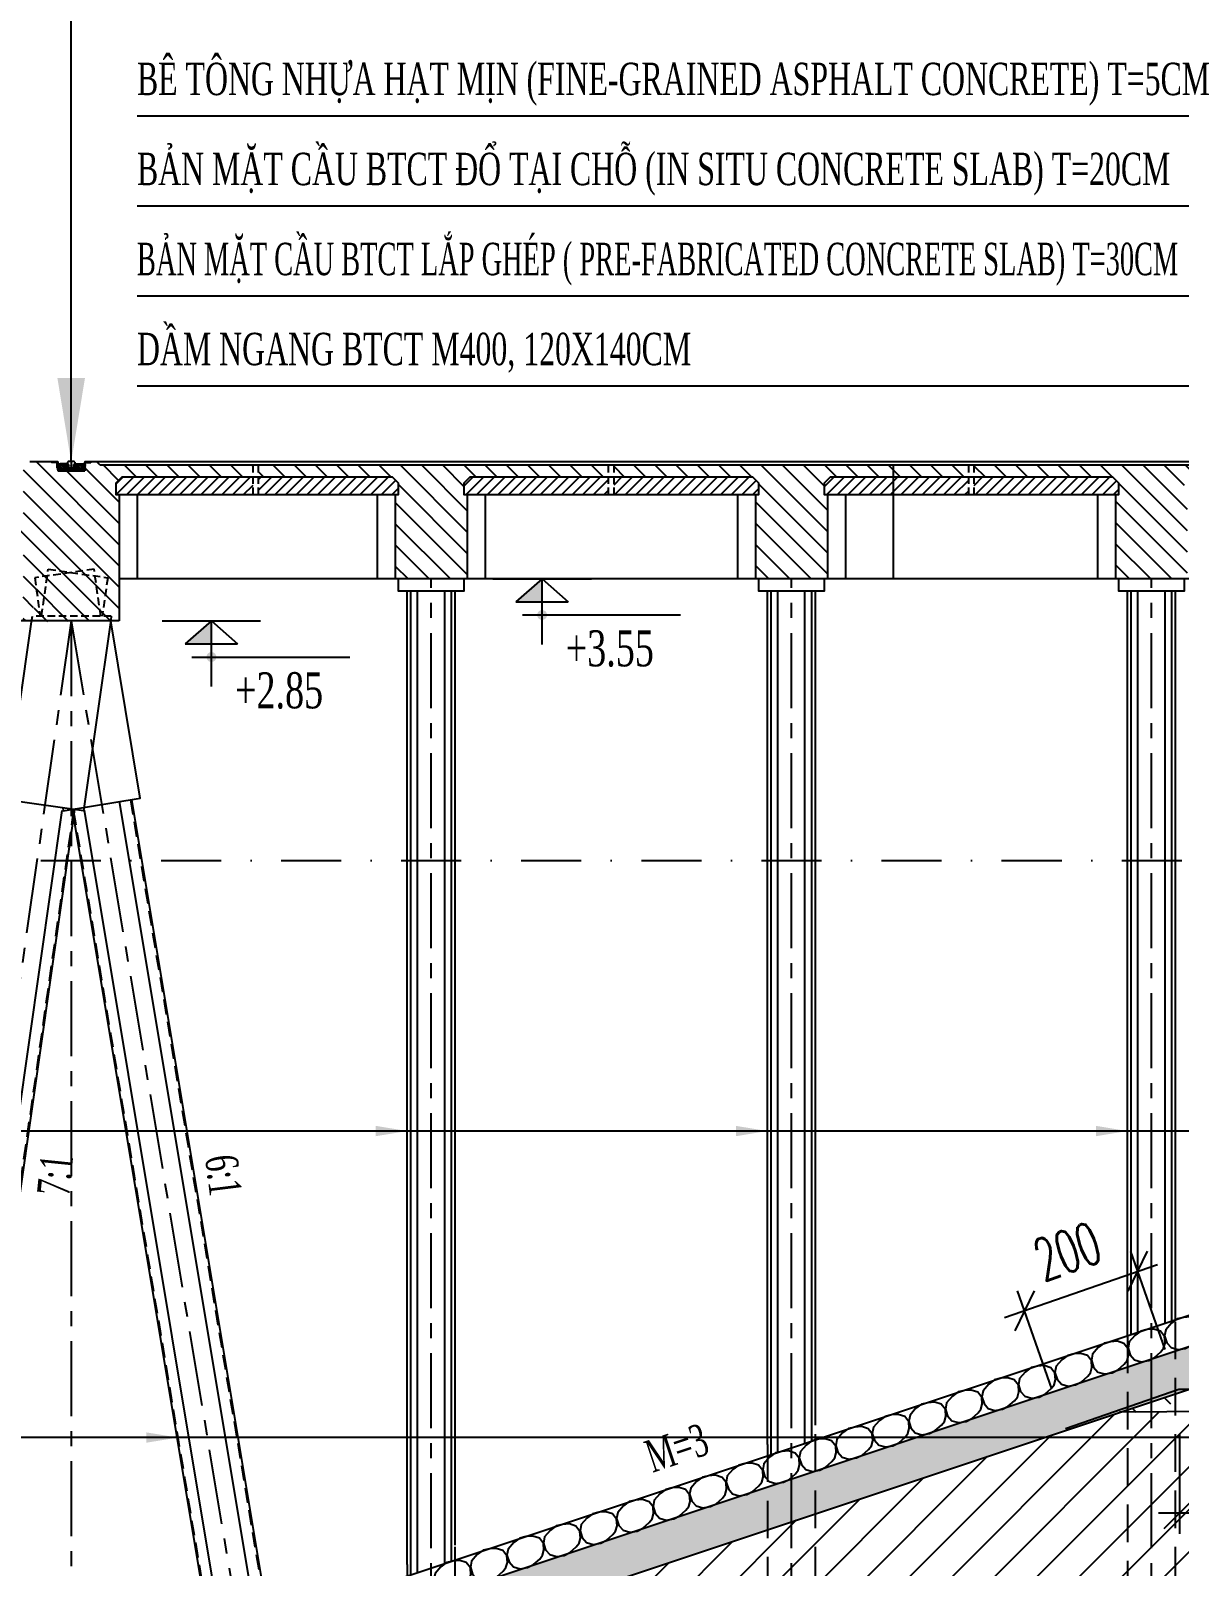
# Model space of a CAD drawing. Extents: x 9472 to 112692, y 46655 to 72187.
# Drawn here: x 70106 to 72020, y 67203 to 69762 of the extents above; entities that cross this region are included whole.
import ezdxf

# ---------------------------------------------------------------- set-up
doc = ezdxf.new("R2010")
doc.units = 0
doc.header["$LTSCALE"] = 10
doc.header["$MEASUREMENT"] = 0
for name, pattern in [('CENTER', [2, 1.25, -0.25, 0.25, -0.25]), ('DASHDOT', [1, 0.5, -0.25, 0, -0.25]), ('HIDDEN', [0.375, 0.25, -0.125])]:
    doc.linetypes.add(name, pattern=pattern)
doc.layers.get('0').update_dxf_attribs({"color": 6, "linetype": 'CONTINUOUS'})
for name, color, linetype in [('Bao', 1, 'CONTINUOUS'), ('Da', 9, 'CONTINUOUS'), ('Dia chat', 8, 'CONTINUOUS'), ('Hatch', 8, 'CONTINUOUS'), ('Hatch coc', 8, 'CONTINUOUS'), ('Khuat 151', 151, 'HIDDEN'), ('Kich thuoc', 2, 'CONTINUOUS'), ('Lop dat', 171, 'CONTINUOUS'), ('Net vang', 8, 'CONTINUOUS'), ('Ray', 6, 'CONTINUOUS'), ('Text', 4, 'CONTINUOUS'), ('Tim', 8, 'CENTER')]:
    doc.layers.add(name, color=color, linetype=linetype)
doc.styles.add('Kichthuoc', font='romans.shx', dxfattribs={"width": 0.6})
doc.styles.get("Standard").update_dxf_attribs({"font": 'vntimeh.shx', "width": 0.65})
doc.linetypes.add('DAT_LINE', pattern='A,0.2,[2,g.shx,S=0.017,R=0,X=-0.017,Y=0],0.22', length=0.42)
doc.dimstyles.new('Dim 350', dxfattribs={"dimscale": 350, "dimtxt": 0.2, "dimasz": 0.15, "dimexe": 0.1, "dimexo": 0.2, "dimgap": 0.1, "dimtad": 1, "dimdec": 0, "dimlfac": -1, "dimzin": 0, "dimdsep": 46, "dimtxsty": 'Kichthuoc', "dimblk": 'OBLIQUE', "dimcen": 0.1, "dimdle": 0.1, "dimclrd": 2, "dimclre": 2, "dimclrt": 4, "dimadec": 0, "dimazin": 0, "dimtfac": 1, "dimtdec": 0, "dimtix": 1, "dimtmove": 2, "dimatfit": 3, "dimfxl": 1, "dimtfill": 1, "dimtolj": 1, "dimtzin": 0, "dimarcsym": 0})
doc.dimstyles.new('Le 350', dxfattribs={"dimscale": 350, "dimtxt": 0.2, "dimasz": 0.15, "dimexe": 0.1, "dimexo": 0.2, "dimgap": 0.1, "dimtad": 1, "dimdec": 0, "dimzin": 0, "dimdsep": 46, "dimtxsty": 'Kichthuoc', "dimblk": 'ARCHTICK', "dimcen": 0, "dimdle": 0.1, "dimclrd": 2, "dimclre": 2, "dimclrt": 256, "dimadec": 0, "dimazin": 0, "dimtfac": 1, "dimtdec": 0, "dimtix": 1, "dimtmove": 2, "dimatfit": 3, "dimfxl": 1, "dimtolj": 1, "dimtzin": 0, "dimarcsym": 0})
pattern_1 = [(45, (-321910.8185, 18076.0106), (-1.1048543456, 1.1048543456), []), (135, (-321910.8185, 18076.0106), (-1.1048543456, -1.1048543456), [])]
pattern_2 = [(45, (58800, 0), (-8.8388348, 8.8388348), [])]

# ---------------------------------------------------------------- blocks, each defined once
blk = doc.blocks.new('_ArchTick')
at = {"color": 0, "linetype": 'ByBlock', "const_width": 0.15}
blk.add_lwpolyline([(-0.5, -0.5), (0.5, 0.5)], dxfattribs=at)
blk = doc.blocks.new('Ray A120')
at = {"layer": 'Ray'}
for p, q in [((-110, 9), (-110, 0)), ((-110, 0), (110, 0)), ((-105, 15), (-60, 20)), ((-60, 93), (-60, 62)), ((-60, 20), (-42, 27)), ((-56, 56), (-43, 52)), ((-36, 42), (-36, 37)), ((36, 42), (36, 37)), ((42, 27), (60, 20)), ((56, 56), (43, 52)), ((60, 93), (60, 62)), ((60, 20), (105, 15)), ((110, 0), (110, 9))]:
    blk.add_line(p, q, dxfattribs=at)
blk.add_lwpolyline([(51, 103, 0.042449), (-51, 103)], format="xyb", dxfattribs=at)
for centre, radius, start, end in [((-104, 9), 6, 96.8428, 180), ((-50, 93), 10, 94.8614, 180), ((-54, 62), 6, 180, 251.5651), ((-46, 42), 10, 0, 71.5651), ((-46, 37), 10, 292.6199, 0), ((46, 42), 10, 108.4349, 180), ((46, 37), 10, 180, 247.3801), ((50, 93), 10, 0, 85.1386), ((54, 62), 6, 288.4349, 0), ((104, 9), 6, 0, 83.1572)]:
    blk.add_arc(centre, radius, start, end, dxfattribs=at)
blk = doc.blocks.new('_Oblique')
at = {"color": 0, "linetype": 'ByBlock', "lineweight": -2}
blk.add_line((-0.5, -0.5), (0.5, 0.5), dxfattribs=at)
blk = doc.blocks.new('*D219')
at = {"layer": 'Da', "color": 2, "lineweight": -2}
for p, q in [((72020.2, 67423.4), (72020.2, 67257.3)), ((72520.2, 67423.4), (72520.2, 67257.3)), ((71985.2, 67292.3), (72555.2, 67292.3))]:
    blk.add_line(p, q, dxfattribs=at)
at = {"layer": 'Da', "color": 2, "lineweight": -2, "xscale": 52.5, "yscale": 52.5, "zscale": 52.5, "rotation": 180}
blk.add_blockref('_Oblique', (72020.2, 67292.3), dxfattribs=at)
at = {"layer": 'Da', "color": 2, "lineweight": -2, "xscale": 52.5, "yscale": 52.5, "zscale": 52.5}
blk.add_blockref('_Oblique', (72520.2, 67292.3), dxfattribs=at)
at = {"layer": 'Da', "color": 4, "insert": (72270.2, 67362.3), "char_height": 70, "attachment_point": 5, "style": 'Kichthuoc', "bg_fill": 3, "box_fill_scale": 1.25, "bg_fill_color": 9, "bg_fill_true_color": 13158600, "bg_fill_transparency": 11732736}
blk.add_mtext('\\A1;500', dxfattribs=at)
blk = doc.blocks.new('*D217')
at = {"color": 2, "lineweight": -2}
for p, q in [((71995.9, 67564.8), (71939, 67728.1)), ((71728.6, 67617.7), (71983.5, 67706.5)), ((71807.1, 67498.9), (71750.1, 67662.2))]:
    blk.add_line(p, q, dxfattribs=at)
at = {"color": 2, "lineweight": -2, "xscale": 52.5, "yscale": 52.5, "zscale": 52.5}
for p, rotation in [((71950.5, 67695), 19.22171640177563), ((71761.6, 67629.2), 199.2217164017756)]:
    blk.add_blockref('_Oblique', p, dxfattribs=dict(at, rotation=rotation))
at = {"color": 4, "insert": (71833, 67728.2), "char_height": 70, "attachment_point": 5, "rotation": 19.2217, "style": 'Kichthuoc', "bg_fill": 3, "box_fill_scale": 1.25, "bg_fill_color": 9, "bg_fill_true_color": 13158600, "bg_fill_transparency": 38768}
blk.add_mtext('\\A1;200', dxfattribs=at)

msp = doc.modelspace()

# ---------------------------------------------------------------- hatches: boundary and pattern name
at = {"layer": 'Dia chat'}
h = msp.add_hatch(dxfattribs=at)
h.set_pattern_fill('ANSI33', color=256, scale=400, angle=90, style=0)
h.set_pattern_definition([(135, (58800, -41580), (-70.71068, -70.71068), []), (135, (58800, -41509.29), (-70.71068, -70.71068), [50, -25])])
h.paths.add_polyline_path([(74783.9, 67612.8), (72233.6, 67564.5), (71920.1, 67460), (74786, 67488.6, -0.184056), (74823.7, 67544.1, -0.220628)])
h.paths.add_polyline_path([(73813.4, 67538.3, -1), (73913.4, 67538.3, -1)], flags=16)
h.paths.add_polyline_path([(78814, 67689), (78606.6, 67685.1, -0.491252), (78599.6, 67536, -0.039059), (78610.9, 67526.6), (78814, 67528.7)])
h.paths.add_polyline_path([(73834.7, 67500), (73892.1, 67500), (73892.1, 67576.6), (73834.7, 67576.6)], flags=8)
edge = h.paths.add_edge_path()
edge.add_line((78450.2, 67682.1), (78450.2, 67525))
edge.add_line((78450.2, 67525), (78610.9, 67526.6))
edge.add_arc((78545.5, 67458.8), 94.3, 46.053, 55)
edge.add_arc((78545.5, 67613.2), 94.3, 305, 409.6507)
edge.add_line((78606.6, 67685.1), (78450.2, 67682.1))
h = msp.add_hatch(dxfattribs=at)
h.set_pattern_fill('ANSI31', color=256, scale=400, style=0)
h.paths.add_polyline_path([(73913.4, 67248, -1), (73813.4, 67248, -1)], flags=16)
h.paths.add_polyline_path([(74885.2, 67489.5), (74786, 67488.6, 0.307088), (74823.7, 67389.6, 0.520567), (74823.7, 67227, 0.520567), (74823.7, 67072.5, 0.013214), (74819.7, 67069.6), (74885.2, 67069.3), (74885.2, 67143.4)])
h.paths.add_polyline_path([(78814, 67528.7), (78610.9, 67526.6, -0.471913), (78599.6, 67381.5, -0.520567), (78599.6, 67227, -0.520567), (78599.6, 67064.4, -0.041299), (78611.5, 67054.5), (78814, 67053.7)])
h.paths.add_polyline_path([(71133.1, 67072.2), (71260.2, 67114.6), (71234.6, 67191.4), (71107.5, 67149.1)], flags=25)
h.paths.add_polyline_path([(73834.7, 67209.7), (73892.1, 67209.7), (73892.1, 67286.3), (73834.7, 67286.3)], flags=8)
edge = h.paths.add_edge_path()
edge.add_line((78450.2, 67525), (78450.2, 67055.1))
edge.add_line((78450.2, 67055.1), (78611.5, 67054.5))
edge.add_arc((78545.5, 66987.2), 94.3, 45.5403, 55)
edge.add_arc((78542.7, 67145.7), 99.3, 305, 415)
edge.add_arc((78545.5, 67304.3), 94.3, 305, 415)
edge.add_arc((78545.5, 67458.8), 94.3, 305, 406.053)
edge.add_line((78610.9, 67526.6), (78450.2, 67525))
edge = h.paths.add_edge_path()
edge.add_arc((74877.8, 67466.9), 94.3, 166.7156, 235)
edge.add_arc((74880.6, 67308.3), 99.3, 125, 235)
edge.add_arc((74877.8, 67149.8), 94.3, 125, 235)
edge.add_arc((74877.8, 66995.3), 94.3, 125, 128.0282)
edge.add_line((74819.7, 67069.6), (70796.9, 67085.6))
edge.add_line((70796.9, 67085.6), (71920.1, 67460))
edge.add_line((71920.1, 67460), (74786, 67488.6))
h.paths.add_polyline_path([(73826.1, 67308.1), (73826.1, 67409.9), (73984.9, 67409.9), (73984.9, 67308.1)])
at = {"layer": 'Hatch'}
h = msp.add_hatch(dxfattribs=at)
h.set_pattern_fill('ANSI31', color=256, scale=200, angle=90, style=0)
h.paths.add_polyline_path([(70253.2, 68988.4), (70248.2, 68988.4), (70248.2, 69008.4), (70258.2, 69018.4), (70476.2, 69018.4), (70476.2, 69038.4), (70215.7, 69038.4), (70210.7, 69043.4), (70205.7, 69043.4), (70205.7, 69042.4), (70197.9, 69042.4, 0.414214), (70196.7, 69041.2), (70196.7, 69033.4), (70195.7, 69033.4), (70195.7, 69028.4), (70150.7, 69028.4), (70150.7, 69033.4), (70149.7, 69033.4), (70149.7, 69041.2, 0.414214), (70148.5, 69042.4), (70140.7, 69042.4), (70140.7, 69043.4), (70104.2, 69043.4), (70104.2, 69033.4), (70093.2, 69033.4), (70093.2, 68953.4), (70033.2, 68953.4), (70033.2, 69033.4), (70022.2, 69033.4), (70022.2, 69043.4), (70007.2, 69043.4), (70007.2, 69011.4), (69997.2, 69011.4), (69997.2, 69043.4), (69978.5, 69043.4), (69975.2, 69037.4), (69891.2, 69037.4), (69887.9, 69043.4), (69853.2, 69043.4), (69848.2, 69038.4), (69848.2, 68913.4), (69888.2, 68913.4), (69888.2, 68988.4), (69963.2, 68988.4), (69993.2, 68958.4), (69993.2, 68913.4), (70093.2, 68913.4), (70093.2, 68778.4), (70107.5, 68778.4), (70120.2, 68866.8), (70248.9, 68848.4), (70239, 68779.1), (70239.1, 68778.4), (70253.2, 68778.4)])
h.paths.add_polyline_path([(69888.2, 68913.4), (69848.2, 68913.4), (69848.2, 68814.9), (69848.2, 68778.4), (69888.2, 68778.4)], flags=17)
h.paths.add_polyline_path([(70833.2, 68988.4), (70828.2, 68988.4), (70828.2, 69008.4), (70838.2, 69018.4), (71068.7, 69018.4), (71068.7, 69038.4), (70485.2, 69038.4), (70485.2, 69018.4), (70498.7, 69018.4), (70708.2, 69018.4), (70718.2, 69008.4), (70718.2, 68988.4), (70713.2, 68988.4), (70713.2, 68848.4), (70833.2, 68848.4)])
h.paths.add_polyline_path([(71433.2, 68988.4), (71428.2, 68988.4), (71428.2, 69008.4), (71438.2, 69018.4), (71668.7, 69018.4), (71668.7, 69038.4), (71077.7, 69038.4), (71077.7, 69018.4), (71078.7, 69018.4), (71308.2, 69018.4), (71318.2, 69008.4), (71318.2, 68988.4), (71313.2, 68988.4), (71313.2, 68848.4), (71433.2, 68848.4)])
h.paths.add_polyline_path([(72033.2, 68988.4), (72028.2, 68988.4), (72028.2, 69008.4), (72038.2, 69018.4), (72114.4, 69018.4), (72114.4, 69038.4), (71677.7, 69038.4), (71677.7, 69018.4), (71678.7, 69018.4), (71908.2, 69018.4), (71918.2, 69008.4), (71918.2, 68988.4), (71913.2, 68988.4), (71913.2, 68848.4), (72033.2, 68848.4)])
h.paths.add_polyline_path([(72268.7, 69038.4), (72114.4, 69038.4), (72114.4, 69018.4), (72268.7, 69018.4)])
h.paths.add_polyline_path([(72653.2, 68988.4), (72648.2, 68988.4), (72648.2, 69008.4), (72658.2, 69018.4), (72831.2, 69018.4), (72831.2, 69038.4), (72615.7, 69038.4), (72610.7, 69043.4), (72605.7, 69043.4), (72605.7, 69042.4), (72597.9, 69042.4, 0.414214), (72596.7, 69041.2), (72596.7, 69033.4), (72595.7, 69033.4), (72595.7, 69028.4), (72550.7, 69028.4), (72550.7, 69033.4), (72549.7, 69033.4), (72549.7, 69041.2, 0.414214), (72548.5, 69042.4), (72540.7, 69042.4), (72540.7, 69043.4), (72535.7, 69043.4), (72530.7, 69038.4), (72277.7, 69038.4), (72277.7, 69018.4), (72278.7, 69018.4), (72488.2, 69018.4), (72498.2, 69008.4), (72498.2, 68988.4), (72493.2, 68988.4), (72493.2, 68778.4), (72507.3, 68778.4), (72522.2, 68868), (72653.2, 68846.1)])
h.paths.add_polyline_path([(73158.2, 68988.4), (73153.2, 68988.4), (73153.2, 69008.4), (73163.2, 69018.4), (73356.2, 69018.4), (73356.2, 69038.4), (72840.2, 69038.4), (72840.2, 69018.4), (72898.7, 69018.4), (73033.2, 69018.4), (73043.2, 69008.4), (73043.2, 68988.4), (73038.2, 68988.4), (73038.2, 68848.4), (73158.2, 68848.4)])
h.paths.add_polyline_path([(73683.2, 68988.4), (73678.2, 68988.4), (73678.2, 69008.4), (73688.2, 69018.4), (73881.2, 69018.4), (73881.2, 69038.4), (73365.2, 69038.4), (73365.2, 69018.4), (73403.7, 69018.4), (73558.2, 69018.4), (73568.2, 69008.4), (73568.2, 68988.4), (73563.2, 68988.4), (73563.2, 68848.4), (73683.2, 68848.4)])
h.paths.add_polyline_path([(74208.2, 68988.4), (74203.2, 68988.4), (74203.2, 69008.4), (74213.2, 69018.4), (74406.2, 69018.4), (74406.2, 69038.4), (73890.2, 69038.4), (73890.2, 69018.4), (73928.7, 69018.4), (74083.2, 69018.4), (74093.2, 69008.4), (74093.2, 68988.4), (74088.2, 68988.4), (74088.2, 68848.4), (74208.2, 68848.4)])
h.paths.add_polyline_path([(74733.2, 68988.4), (74788.9, 68988.4, -0.135335), (74785.3, 69038.4), (74415.2, 69038.4), (74415.2, 69018.4), (74453.7, 69018.4), (74608.2, 69018.4), (74618.2, 69008.4), (74618.2, 68988.4), (74613.2, 68988.4), (74613.2, 68848.4), (74733.2, 68848.4)])
h.paths.add_polyline_path([(74848.2, 69043.4), (74833.2, 69043.4), (74828.2, 69038.4), (74785.3, 69038.4, 0.135335), (74788.9, 68988.4), (74848.2, 68988.4)])
h = msp.add_hatch(dxfattribs=at)
h.set_pattern_fill('ANSI31', color=256, scale=5, style=0)
h.set_pattern_definition([(45, (70008.8794, 68937.19677), (-0.4419417, 0.4419417), [])])
h.paths.add_polyline_path([(70150.7, 69043.4), (70140.7, 69043.4), (70140.7, 69042.8, 0.414214), (70141.1, 69042.4), (70148.5, 69042.4, -0.414214), (70149.7, 69041.2), (70149.7, 69033.8, 0.414214), (70150.1, 69033.4), (70150.7, 69033.4)])
h = msp.add_hatch(dxfattribs=at)
h.set_pattern_fill('ANSI37', color=256, scale=12.5, style=0)
h.set_pattern_definition(pattern_1)
h.paths.add_polyline_path([(70168.6, 69039), (70167.6, 69039.3, -0.322977), (70167.2, 69039.9), (70167.2, 69040.1), (70154.6, 69040.1, -0.128942), (70150.7, 69041.4), (70150.7, 69033.4), (70150.7, 69030.4), (70153.9, 69030.4), (70153.9, 69032.9), (70155.9, 69032.9), (70155.9, 69033.2), (70156.5, 69033.2), (70156.5, 69034.7, -0.414214), (70156.7, 69034.8), (70157.2, 69034.8), (70157.2, 69036.2, -0.414214), (70157.3, 69036.4), (70159, 69036.4, -0.414214), (70159.2, 69036.2), (70159.2, 69034.8), (70159.7, 69034.8, -0.414214), (70159.9, 69034.7), (70159.9, 69033.2), (70160.5, 69033.2), (70160.5, 69032.9), (70162.2, 69032.9), (70162.2, 69033.7), (70162.2, 69034.5, -0.379694), (70162.7, 69035.1), (70167.2, 69035.7), (70168.6, 69036.3)])
h = msp.add_hatch(dxfattribs=at)
h.set_pattern_fill('DOTS', color=9, scale=5, style=0)
h.set_pattern_definition([(0, (71311.8338, 61018.25113), (0.15625, 0.3125), [0, -0.3125])])
h.paths.add_polyline_path([(70150.7, 69030.4), (70150.7, 69028.4), (70195.7, 69028.4), (70195.7, 69030.4)])
h = msp.add_hatch(dxfattribs=at)
h.set_pattern_fill('ANSI31', color=256, scale=5, style=0)
h.set_pattern_definition([(45, (71311.8338, 61018.7511), (-0.44194174, 0.44194174), [])])
h.paths.add_polyline_path([(70162.4, 69032.9), (70160.4, 69032.9, -0.000333), (70160.4, 69032.9), (70154.8, 69032.9, -0.000333), (70154.8, 69032.9), (70153.9, 69032.9), (70153.9, 69030.4), (70173.2, 69030.4), (70173.2, 69032.9)])
h.paths.add_polyline_path([(70173.2, 69032.9), (70173.2, 69030.4), (70192.4, 69030.4), (70192.4, 69032.9), (70191.5, 69032.9, -0.000333), (70191.5, 69032.9), (70186, 69032.9, -0.000333), (70186, 69032.9)])
h = msp.add_hatch(dxfattribs=at)
h.set_pattern_fill('ANSI31', color=256, scale=5, angle=90, style=0)
h.set_pattern_definition([(135, (71311.8338, 61018.7511), (-0.44194174, -0.44194174), [])])
h.paths.add_polyline_path([(70173.2, 69033.7), (70162.2, 69033.7), (70162.2, 69032.9), (70173.2, 69032.9)])
h.paths.add_polyline_path([(70184.2, 69033.7), (70173.2, 69033.7), (70173.2, 69032.9), (70184.2, 69032.9)])
h = msp.add_hatch(dxfattribs=at)
h.set_pattern_fill('ANSI37', color=256, scale=12.5, style=0)
h.set_pattern_definition(pattern_1)
h.paths.add_polyline_path([(70177.8, 69039), (70178.8, 69039.3, 0.322977), (70179.2, 69039.9), (70179.2, 69040.1), (70191.7, 69040.1, 0.128942), (70195.7, 69041.4), (70195.7, 69033.4), (70195.7, 69030.4), (70192.4, 69030.4), (70192.4, 69032.9), (70190.5, 69032.9), (70190.5, 69033.2), (70189.9, 69033.2), (70189.9, 69034.7, 0.414214), (70189.7, 69034.8), (70189.2, 69034.8), (70189.2, 69036.2, 0.414214), (70189, 69036.4), (70187.3, 69036.4, 0.414214), (70187.2, 69036.2), (70187.2, 69034.8), (70186.7, 69034.8, 0.414214), (70186.5, 69034.7), (70186.5, 69033.2), (70185.9, 69033.2), (70185.9, 69032.9), (70184.2, 69032.9), (70184.2, 69033.7), (70184.2, 69034.5, 0.379694), (70183.7, 69035.1), (70179.2, 69035.7), (70177.8, 69036.3)])
h = msp.add_hatch(dxfattribs=at)
h.set_pattern_fill('ANSI31', color=256, scale=5, style=0)
h.set_pattern_definition([(135, (70337.505, 68937.19677), (0.4419417, 0.4419417), [])])
h.paths.add_polyline_path([(70195.7, 69043.4), (70205.7, 69043.4), (70205.7, 69042.8, -0.414214), (70205.3, 69042.4), (70197.9, 69042.4, 0.414214), (70196.7, 69041.2), (70196.7, 69033.8, -0.414214), (70196.3, 69033.4), (70195.7, 69033.4)])
h = msp.add_hatch(dxfattribs=at)
h.set_pattern_fill('ANSI31', color=256, scale=100, style=0)
h.set_pattern_definition(pattern_2)
h.paths.add_polyline_path([(70476.2, 69018.4), (70258.2, 69018.4), (70248.2, 69008.4), (70248.2, 68988.4), (70473.7, 68988.4), (70476.2, 68988.4)])
h.paths.add_polyline_path([(70718.2, 69008.4), (70708.2, 69018.4), (70498.7, 69018.4), (70485.2, 69018.4), (70485.2, 68988.4), (70718.2, 68988.4)])
h = msp.add_hatch(dxfattribs=at)
h.set_pattern_fill('ANSI31', color=256, scale=100, style=0)
h.set_pattern_definition(pattern_2)
h.paths.add_polyline_path([(71068.7, 69018.4), (70838.2, 69018.4), (70828.2, 69008.4), (70828.2, 68988.4), (71053.7, 68988.4), (71068.7, 68988.4)])
h.paths.add_polyline_path([(71308.2, 69018.4), (71078.7, 69018.4), (71077.7, 69018.4), (71077.7, 68988.4), (71318.2, 68988.4), (71318.2, 69008.4)])
h = msp.add_hatch(dxfattribs=at)
h.set_pattern_fill('ANSI31', color=256, scale=100, style=0)
h.set_pattern_definition(pattern_2)
h.paths.add_polyline_path([(71668.7, 69018.4), (71438.2, 69018.4), (71428.2, 69008.4), (71428.2, 68988.4), (71653.7, 68988.4), (71668.7, 68988.4)])
h.paths.add_polyline_path([(71918.2, 69008.4), (71908.2, 69018.4), (71678.7, 69018.4), (71677.7, 69018.4), (71677.7, 68988.4), (71918.2, 68988.4)])
h = msp.add_hatch(dxfattribs=at)
h.set_pattern_fill('ANSI31', color=256, scale=200, angle=90, style=0)
h.paths.add_polyline_path([(70248.9, 68848.4), (70120.2, 68866.8), (70107.3, 68776.8), (70239.1, 68779.9)])
at = {"layer": 'Hatch coc'}
h = msp.add_hatch(dxfattribs=at)
h.set_pattern_fill('GRAVEL', color=256, scale=100, style=0)
h.set_pattern_definition([(228.0128, (1574.653, 34739.9775), (-799.9998232, -900.00013416), [13.4536, -1331.9088]), (184.9697, (1565.6533, 34729.9775), (1200.00010515, 99.9991307), [23.0868, -2285.5925]), (132.5104, (1542.6533, 34727.9775), (999.99907183, -1100.0008674), [16.2788, -1611.6032]), (267.2737, (1503.6533, 34702.9775), (99.99960177, 2000.0000295), [21.0238, -2081.3558]), (292.8337, (1502.6533, 34681.9775), (-500.00099054, 1199.99964118), [20.6155, -2040.9373]), (357.2737, (1510.6533, 34662.9775), (-2000.0000295, 99.99960177), [21.0238, -2081.3558]), (37.6942, (1531.6533, 34661.9775), (-1300.00073456, -999.99904052), [27.8029, -2752.4849]), (72.2553, (1553.6533, 34678.9775), (700.00107627, 2199.99962312), [26.2488, -2598.6321]), (121.4296, (1561.6533, 34703.9775), (-800.00082342, 1299.99950365), [21.095, -2088.4073]), (175.2364, (1550.653, 34721.9775), (1100.0000946, -99.9991533), [24.0832, -1180.0763]), (222.3974, (1526.6533, 34723.9775), (-1200.00073511, -1099.9992082), [31.1448, -3083.3375]), (138.8141, (1602.653, 34701.9775), (-700.0002947, 599.9997313), [10.6301, -1052.3844]), (171.4692, (1594.6533, 34708.9775), (1299.99982848, -200.000791), [20.2237, -2002.1511]), (225, (1574.65, 34711.98), (-1e-14, -100.00003), [14.1421, -127.2792]), (203.1986, (1567.653, 34723.978), (499.999973, 200.0001325), [7.6158, -753.9615]), (291.8014, (1560.653, 34720.978), (-99.999991, 300.0000273), [10.7703, -527.7462]), (30.9638, (1564.653, 34710.978), (299.9998022, 200.0002484), [17.4929, -565.6023]), (161.5651, (1579.653, 34719.978), (200.000043, -99.99984), [12.6491, -303.5787]), (16.3895, (1502.6533, 34720.9775), (1000.00021984, 299.999271), [17.72, -1754.2845]), (70.3462, (1519.653, 34725.9775), (-399.99952474, -1100.00021356), [14.8661, -1471.7408]), (293.1986, (1579.653, 34739.978), (-200.0001325, 499.999973), [15.2315, -746.3458]), (343.6105, (1585.6533, 34725.9775), (-1000.00021984, 299.999271), [17.72, -1754.2845]), (339.444, (1502.653, 34658.978), (-500.0001845, 199.9995996), [17.088, -837.3124]), (294.7751, (1518.653, 34652.9775), (-499.9992189, 1100.0003422), [14.3178, -1417.4643]), (66.8014, (1580.653, 34639.978), (200.0001325, 499.999973), [15.2315, -746.3458]), (17.354, (1586.6533, 34653.9775), (-1300.0002019, -399.99945023), [16.7631, -1659.5424]), (69.444, (1531.653, 34639.978), (-199.9995996, -500.0001845), [8.544, -845.8564]), (101.3099, (1574.653, 34639.978), (-99.999763, 400.000075), [5.099, -504.8029]), (165.9638, (1573.653, 34644.978), (300.0000546, -99.999806), [20.6155, -391.695]), (186.009, (1553.6533, 34649.9775), (999.9999751, 99.99993175), [19.105, -1891.3923]), (303.6901, (1564.653, 34701.978), (-100.000133, 199.999956), [14.4222, -346.1329]), (353.1572, (1572.6533, 34689.9775), (1699.99993655, -200.0007998), [25.1794, -2492.7563]), (60.9454, (1597.653, 34686.9775), (-400.0000027, -700.0000385), [10.2956, -1019.2674]), (90, (1602.65, 34695.98), (-100, 100), [6, -94]), (120.2564, (1551.653, 34652.9775), (399.9994887, -700.0002456), [13.8924, -1375.352]), (48.0128, (1544.653, 34664.9775), (799.9998232, 900.00013416), [26.9072, -1318.4552]), (0, (1562.65, 34684.98), (100, 100), [26, -74]), (325.3048, (1588.6533, 34684.9775), (-999.9994259, 700.00086096), [15.8114, -1565.3274]), (254.0546, (1601.653, 34675.978), (-99.999989, -400.0000127), [14.5602, -713.4508]), (207.646, (1597.6533, 34661.9775), (-1899.99958072, -1000.00077132), [23.7065, -2346.9474]), (175.4261, (1576.6533, 34650.9775), (-1300.00005583, 99.99948012), [25.0799, -2482.9074])])
h.paths.add_polyline_path([(74885.2, 68448.4), (74885.2, 68518.9), (74832.1, 68501.2), (74829.7, 68499.9), (74827.2, 68499.5), (74771.3, 68480.9), (74768.8, 68479.6), (74766.3, 68479.3), (74710.4, 68460.6), (74708, 68459.4), (74705.5, 68459), (74649.5, 68440.3), (74647.1, 68439.1), (74644.6, 68438.7), (74588.6, 68420), (74586.2, 68418.8), (74583.7, 68418.4), (74527.8, 68399.7), (74525.3, 68398.5), (74522.8, 68398.1), (74466.9, 68379.4), (74464.5, 68378.2), (74462, 68377.8), (74406, 68359.1), (74403.6, 68357.9), (74401.1, 68357.5), (74345.1, 68338.9), (74342.7, 68337.6), (74340.2, 68337.2), (74284.3, 68318.6), (74281.8, 68317.3), (74279.3, 68316.9), (74223.4, 68298.3), (74221, 68297), (74218.5, 68296.6), (74162.5, 68278), (74160.1, 68276.7), (74157.6, 68276.3), (74101.6, 68257.7), (74099.2, 68256.4), (74096.7, 68256), (74040.8, 68237.4), (74038.3, 68236.2), (74035.8, 68235.8), (73979.9, 68217.1), (73977.5, 68215.9), (73975, 68215.5), (73919, 68196.8), (73916.6, 68195.6), (73914.1, 68195.2), (73858.1, 68176.5), (73855.7, 68175.3), (73853.2, 68174.9), (73797.3, 68156.2), (73794.9, 68155), (73792.3, 68154.6), (73736.4, 68135.9), (73734, 68134.7), (73731.5, 68134.3), (73675.5, 68115.6), (73673.1, 68114.4), (73670.6, 68114), (73614.6, 68095.4), (73612.2, 68094.1), (73609.7, 68093.7), (73553.8, 68075.1), (73551.4, 68073.8), (73548.9, 68073.4), (73492.9, 68054.8), (73490.5, 68053.5), (73488, 68053.1), (73432, 68034.5), (73429.6, 68033.2), (73427.1, 68032.8), (73371.2, 68014.2), (73368.7, 68012.9), (73366.2, 68012.6), (73310.3, 67993.9), (73307.9, 67992.7), (73305.4, 67992.3), (73249.4, 67973.6), (73247, 67972.4), (73244.5, 67972), (73188.5, 67953.3), (73186.1, 67952.1), (73183.6, 67951.7), (73127.7, 67933), (73125.2, 67931.8), (73122.7, 67931.4), (73066.8, 67912.7), (73064.4, 67911.5), (73061.9, 67911.1), (73005.9, 67892.4), (73003.5, 67891.2), (73001, 67890.8), (72945, 67872.2), (72942.6, 67870.9), (72940.1, 67870.5), (72884.2, 67851.9), (72881.7, 67850.6), (72879.2, 67850.2), (72823.3, 67831.6), (72820.9, 67830.3), (72818.4, 67829.9), (72762.4, 67811.3), (72760, 67810), (72757.5, 67809.6), (72701.5, 67791), (72699.1, 67789.7), (72696.6, 67789.3), (72640.7, 67770.7), (72638.2, 67769.5), (72635.7, 67769.1), (72579.8, 67750.4), (72577.4, 67749.2), (72574.9, 67748.8), (72518.9, 67730.1), (72516.5, 67728.9), (72514, 67728.5), (72458, 67709.8), (72455.6, 67708.6), (72453.1, 67708.2), (72397.2, 67689.5), (72394.8, 67688.3), (72392.3, 67687.9), (72336.3, 67669.2), (72333.9, 67668), (72331.4, 67667.6), (72275.4, 67648.9), (72273, 67647.7), (72270.5, 67647.3), (72214.5, 67628.7), (72212.1, 67627.4), (72209.6, 67627), (72153.7, 67608.4), (72151.3, 67607.1), (72148.8, 67606.7), (72092.8, 67588.1), (72090.4, 67586.8), (72087.9, 67586.4), (72031.9, 67567.8), (72029.5, 67566.5), (72027, 67566.1), (71971.1, 67547.5), (71968.6, 67546.2), (71966.1, 67545.9), (71910.2, 67527.2), (71907.8, 67526), (71905.3, 67525.6), (71849.3, 67506.9), (71846.9, 67505.7), (71844.4, 67505.3), (71788.4, 67486.6), (71786, 67485.4), (71783.5, 67485), (71727.6, 67466.3), (71725.1, 67465.1), (71722.6, 67464.7), (71666.7, 67446), (71664.3, 67444.8), (71661.8, 67444.4), (71605.8, 67425.7), (71603.4, 67424.5), (71600.9, 67424.1), (71544.9, 67405.5), (71542.5, 67404.2), (71540, 67403.8), (71484.1, 67385.2), (71481.6, 67383.9), (71479.1, 67383.5), (71423.2, 67364.9), (71420.8, 67363.6), (71418.3, 67363.2), (71362.3, 67344.6), (71359.9, 67343.3), (71357.4, 67342.9), (71301.4, 67324.3), (71299, 67323), (71296.5, 67322.6), (71240.6, 67304), (71238.2, 67302.8), (71235.6, 67302.4), (71179.7, 67283.7), (71177.3, 67282.5), (71174.8, 67282.1), (71118.8, 67263.4), (71116.4, 67262.2), (71113.9, 67261.8), (71057.9, 67243.1), (71055.5, 67241.9), (71053, 67241.5), (70997.1, 67222.8), (70994.7, 67221.6), (70992.2, 67221.2), (70936.2, 67202.5), (70933.8, 67201.3), (70931.3, 67200.9), (70875.3, 67182.2), (70872.9, 67181), (70870.4, 67180.6), (70814.5, 67162), (70812, 67160.7), (70809.5, 67160.3), (70753.6, 67141.7), (70751.2, 67140.4), (70748.7, 67140), (70692.7, 67121.4), (70690.3, 67120.1), (70687.8, 67119.7), (70631.8, 67101.1), (70629.4, 67099.8), (70626.9, 67099.4), (70571, 67080.8), (70568.5, 67079.5), (70566, 67079.2), (70388.3, 67019.9), (70385.9, 67018.7), (70383.4, 67018.3), (70327.5, 66999.6), (70325, 66998.4), (70322.5, 66998), (70266.6, 66979.3), (70264.2, 66978.1), (70261.7, 66977.7), (70205.7, 66959), (70203.3, 66957.8), (70200.8, 66957.4), (70144.8, 66938.8), (70142.4, 66937.5), (70139.9, 66937.1), (70084, 66918.5), (70081.5, 66917.2), (70079, 66916.8), (70023.1, 66898.2), (70020.7, 66896.9), (70018.2, 66896.5), (69962.2, 66877.9), (69959.8, 66876.6), (69957.3, 66876.2), (69901.3, 66857.6), (69898.9, 66856.3), (69896.4, 66855.9), (69858.2, 66843.2), (69858.2, 66773.4), (69860.2, 66773.4), (72020.2, 67493.4)])
h.paths.add_polyline_path([(69838.2, 66842.9), (69151.7, 66842.9), (69360.2, 66773.4), (69838.2, 66773.4)])
at = {"layer": 'Kich thuoc'}
h = msp.add_hatch(color=256, dxfattribs=at)
h.paths.add_polyline_path([(70957.9, 68810.2), (70914.3, 68810.2), (70957.9, 68848.4)])
h.paths.add_polyline_path([(70957.9, 68788.4), (70949.7, 68788.4, -0.414214), (70957.9, 68796.6)])
h.paths.add_polyline_path([(70957.9, 68780.2, -0.414214), (70949.7, 68788.4), (70957.9, 68788.4)])
h.paths.add_polyline_path([(70957.9, 68780.2), (70957.9, 68788.4), (70966.1, 68788.4, -0.414214)])
h.paths.add_polyline_path([(70966.1, 68788.4), (70957.9, 68788.4), (70957.9, 68796.6, -0.414214)])
h = msp.add_hatch(color=256, dxfattribs=at)
h.paths.add_polyline_path([(70406.9, 68740.2), (70363.2, 68740.2), (70406.9, 68778.4)])
h.paths.add_polyline_path([(70406.9, 68718.4), (70398.7, 68718.4, -0.414214), (70406.9, 68726.6)])
h.paths.add_polyline_path([(70406.9, 68710.2, -0.414214), (70398.7, 68718.4), (70406.9, 68718.4)])
h.paths.add_polyline_path([(70406.9, 68710.2), (70406.9, 68718.4), (70415.1, 68718.4, -0.414214)])
h.paths.add_polyline_path([(70415.1, 68718.4), (70406.9, 68718.4), (70406.9, 68726.6, -0.414214)])

# ---------------------------------------------------------------- linework, layer by layer
for p, q in [((70150.7, 69030.4), (70195.7, 69030.4)), ((70150.7, 69028.4), (70195.7, 69028.4)), ((70153.9, 69032.9), (70192.4, 69032.9)), ((70153.9, 69030.4), (70153.9, 69032.9)), ((70153.9, 69030.4), (70192.4, 69030.4)), ((70192.4, 69030.4), (70192.4, 69032.9)), ((70220.7, 69038.4), (70215.7, 69043.4)), ((70220.7, 69038.4), (70215.7, 69043.4)), ((70220.7, 69038.4), (72530.7, 69038.4)), ((70220.7, 69038.4), (72530.7, 69038.4)), ((70253.2, 68988.4), (70253.2, 68778.4)), ((70713.2, 68988.4), (70253.2, 68988.4)), ((70713.2, 68988.4), (70713.2, 68848.4)), ((70833.2, 68988.4), (70833.2, 68848.4)), ((71313.2, 68988.4), (70833.2, 68988.4)), ((71313.2, 68988.4), (71313.2, 68848.4)), ((71433.2, 68988.4), (71433.2, 68848.4)), ((71913.2, 68988.4), (71433.2, 68988.4)), ((71913.2, 68988.4), (71913.2, 68848.4)), ((72493.2, 68848.4), (70253.2, 68848.4)), ((70733.2, 67206.4), (70733.2, 68828.4)), ((70813.2, 67238.4), (70813.2, 68828.4)), ((71333.2, 67406.4), (71333.2, 68828.4)), ((71413.2, 67438.4), (71413.2, 68828.4)), ((71933.2, 67587.6), (71933.2, 68828.4)), ((72013.2, 67614.2), (72013.2, 68828.4)), ((70253.2, 68778.4), (69848.2, 68778.4)), ((70273.5, 68480.8), (70495.1, 67151.2)), ((70178.8, 68464.4), (69957.2, 66913.2)), ((70174.8, 68464.4), (70400, 67113.2))]:
    msp.add_line(p, q)
for points in [[(70150.7, 69030.4), (70150.7, 69043.4), (70104.2, 69043.4)], [(70140.7, 69043.4), (70150.7, 69043.4), (70150.7, 69028.4)], [(72550.7, 69028.4), (72550.7, 69043.4), (70195.7, 69043.4), (70195.7, 69028.4)], [(70718.2, 68848.4), (70718.2, 68828.4), (70828.2, 68828.4), (70828.2, 68848.4)], [(71318.2, 68848.4), (71318.2, 68828.4), (71428.2, 68828.4), (71428.2, 68848.4)], [(71918.2, 68848.4), (71918.2, 68828.4), (72028.2, 68828.4), (72028.2, 68848.4)], [(71918.2, 68848.4), (71918.2, 68828.4), (72028.2, 68828.4), (72028.2, 68848.4)], [(70239.1, 68779.9), (70193.7, 68462.3), (70065, 68480.7), (70107.3, 68776.8)], [(70159.1, 68467.7), (70160, 68461.9), (70288.3, 68483.3), (70239.1, 68778.4)]]:
    msp.add_lwpolyline(points)
at = {"linetype": 'HIDDEN', "ltscale": 25}
for points in [[(71933.2, 67587.6), (71933.2, 66048.4), (72013.2, 66048.4), (72013.2, 67614.2)], [(71333.2, 67406.4), (71333.2, 66048.4), (71413.2, 66048.4), (71413.2, 67438.4)], [(70733.2, 67206.4), (70733.2, 66048.4), (70813.2, 66048.4), (70813.2, 67238.4)]]:
    msp.add_lwpolyline(points, dxfattribs=at)
at = {"layer": 'Da'}
for points in [[(71955.4, 67595.3), (71945.5, 67588), (71936.1, 67577.2), (71934.2, 67566.9), (71937.8, 67555.6), (71944.9, 67547.4), (71956, 67544.3), (71968.6, 67546.2), (71978.1, 67551.1), (71988.7, 67560.5), (71993.5, 67566.6), (71995.8, 67574.9), (71995, 67586.2), (71988.2, 67595), (71977.4, 67598.6), (71965.9, 67597.8), (71955.4, 67595.3)], [(72016.3, 67615.6), (72006.4, 67608.3), (71997, 67597.5), (71995, 67587.2), (71998.7, 67575.9), (72005.8, 67567.7), (72016.9, 67564.5), (72029.5, 67566.5), (72039, 67571.4), (72049.6, 67580.8), (72054.3, 67586.9), (72056.7, 67595.2), (72055.9, 67606.5), (72049.1, 67615.3), (72038.2, 67618.8), (72026.8, 67618.1), (72016.3, 67615.6)], [(71894.5, 67575), (71884.6, 67567.7), (71875.2, 67556.9), (71873.3, 67546.6), (71876.9, 67535.3), (71884, 67527.1), (71895.2, 67524), (71907.8, 67526), (71917.3, 67530.8), (71927.9, 67540.2), (71932.6, 67546.3), (71934.9, 67554.6), (71934.1, 67566), (71927.3, 67574.7), (71916.5, 67578.3), (71905.1, 67577.5), (71894.5, 67575)], [(71833.7, 67554.7), (71823.8, 67547.4), (71814.4, 67536.6), (71812.4, 67526.3), (71816, 67515), (71823.2, 67506.9), (71834.3, 67503.7), (71846.9, 67505.7), (71856.4, 67510.6), (71867, 67519.9), (71871.7, 67526), (71874, 67534.4), (71873.3, 67545.7), (71866.4, 67554.4), (71855.6, 67558), (71844.2, 67557.2), (71833.7, 67554.7)], [(71772.8, 67534.4), (71762.9, 67527.1), (71753.5, 67516.3), (71751.5, 67506), (71755.2, 67494.7), (71762.3, 67486.6), (71773.4, 67483.4), (71786, 67485.4), (71795.5, 67490.3), (71806.1, 67499.6), (71810.9, 67505.7), (71813.2, 67514.1), (71812.4, 67525.4), (71805.6, 67534.2), (71794.7, 67537.7), (71783.3, 67536.9), (71772.8, 67534.4)], [(71651, 67493.8), (71641.2, 67486.5), (71631.8, 67475.7), (71629.8, 67465.4), (71633.4, 67454.1), (71640.5, 67446), (71651.7, 67442.8), (71664.3, 67444.8), (71673.8, 67449.7), (71684.4, 67459), (71689.1, 67465.2), (71691.4, 67473.5), (71690.6, 67484.8), (71683.8, 67493.6), (71673, 67497.1), (71661.6, 67496.3), (71651, 67493.8)], [(71711.9, 67514.1), (71702, 67506.8), (71692.6, 67496), (71690.7, 67485.7), (71694.3, 67474.4), (71701.4, 67466.3), (71712.5, 67463.1), (71725.1, 67465.1), (71734.6, 67470), (71745.2, 67479.3), (71750, 67485.4), (71752.3, 67493.8), (71751.5, 67505.1), (71744.7, 67513.9), (71733.9, 67517.4), (71722.4, 67516.6), (71711.9, 67514.1)], [(71590.2, 67473.5), (71580.3, 67466.3), (71570.9, 67455.4), (71568.9, 67445.2), (71572.5, 67433.9), (71579.7, 67425.7), (71590.8, 67422.5), (71603.4, 67424.5), (71612.9, 67429.4), (71623.5, 67438.7), (71628.2, 67444.9), (71630.5, 67453.2), (71629.8, 67464.5), (71622.9, 67473.3), (71612.1, 67476.8), (71600.7, 67476), (71590.2, 67473.5)], [(71529.3, 67453.2), (71519.4, 67446), (71510, 67435.1), (71508.1, 67424.9), (71511.7, 67413.6), (71518.8, 67405.4), (71529.9, 67402.2), (71542.5, 67404.2), (71552, 67409.1), (71562.6, 67418.4), (71567.4, 67424.6), (71569.7, 67432.9), (71568.9, 67444.2), (71562.1, 67453), (71551.3, 67456.5), (71539.8, 67455.7), (71529.3, 67453.2)], [(71468.4, 67432.9), (71458.5, 67425.7), (71449.1, 67414.9), (71447.2, 67404.6), (71450.8, 67393.3), (71457.9, 67385.1), (71469.1, 67381.9), (71481.6, 67383.9), (71491.1, 67388.8), (71501.7, 67398.1), (71506.5, 67404.3), (71508.8, 67412.6), (71508, 67423.9), (71501.2, 67432.7), (71490.4, 67436.2), (71478.9, 67435.4), (71468.4, 67432.9)], [(71346.7, 67392.4), (71336.8, 67385.1), (71327.4, 67374.3), (71325.4, 67364), (71329, 67352.7), (71336.2, 67344.5), (71347.3, 67341.3), (71359.9, 67343.3), (71369.4, 67348.2), (71380, 67357.5), (71384.7, 67363.7), (71387, 67372), (71386.3, 67383.3), (71379.5, 67392.1), (71368.6, 67395.6), (71357.2, 67394.9), (71346.7, 67392.4)], [(71407.5, 67412.7), (71397.7, 67405.4), (71388.3, 67394.6), (71386.3, 67384.3), (71389.9, 67373), (71397.1, 67364.8), (71408.2, 67361.6), (71420.8, 67363.6), (71430.3, 67368.5), (71440.9, 67377.8), (71445.6, 67384), (71447.9, 67392.3), (71447.2, 67403.6), (71440.3, 67412.4), (71429.5, 67415.9), (71418.1, 67415.2), (71407.5, 67412.7)], [(71285.8, 67372.1), (71275.9, 67364.8), (71266.5, 67354), (71264.6, 67343.7), (71268.2, 67332.4), (71275.3, 67324.2), (71286.4, 67321), (71299, 67323), (71308.5, 67327.9), (71319.1, 67337.3), (71323.9, 67343.4), (71326.2, 67351.7), (71325.4, 67363), (71318.6, 67371.8), (71307.8, 67375.4), (71296.3, 67374.6), (71285.8, 67372.1)], [(71224.9, 67351.8), (71215, 67344.5), (71205.6, 67333.7), (71203.7, 67323.4), (71207.3, 67312.1), (71214.4, 67303.9), (71225.6, 67300.8), (71238.2, 67302.8), (71247.7, 67307.6), (71258.3, 67317), (71263, 67323.1), (71265.3, 67331.4), (71264.5, 67342.8), (71257.7, 67351.5), (71246.9, 67355.1), (71235.4, 67354.3), (71224.9, 67351.8)], [(71103.2, 67311.2), (71093.3, 67303.9), (71083.9, 67293.1), (71081.9, 67282.8), (71085.6, 67271.5), (71092.7, 67263.4), (71103.8, 67260.2), (71116.4, 67262.2), (71125.9, 67267.1), (71136.5, 67276.4), (71141.2, 67282.5), (71143.5, 67290.9), (71142.8, 67302.2), (71136, 67311), (71125.1, 67314.5), (71113.7, 67313.7), (71103.2, 67311.2)], [(71164.1, 67331.5), (71154.2, 67324.2), (71144.8, 67313.4), (71142.8, 67303.1), (71146.4, 67291.8), (71153.6, 67283.7), (71164.7, 67280.5), (71177.3, 67282.5), (71186.8, 67287.3), (71197.4, 67296.7), (71202.1, 67302.8), (71204.4, 67311.1), (71203.7, 67322.5), (71196.8, 67331.2), (71186, 67334.8), (71174.6, 67334), (71164.1, 67331.5)], [(71042.3, 67290.9), (71032.4, 67283.6), (71023, 67272.8), (71021.1, 67262.5), (71024.7, 67251.2), (71031.8, 67243.1), (71042.9, 67239.9), (71055.5, 67241.9), (71065, 67246.8), (71075.6, 67256.1), (71080.4, 67262.2), (71082.7, 67270.6), (71081.9, 67281.9), (71075.1, 67290.7), (71064.3, 67294.2), (71052.8, 67293.4), (71042.3, 67290.9)], [(70981.4, 67270.6), (70971.5, 67263.3), (70962.1, 67252.5), (70960.2, 67242.2), (70963.8, 67230.9), (70970.9, 67222.8), (70982.1, 67219.6), (70994.7, 67221.6), (71004.2, 67226.5), (71014.8, 67235.8), (71019.5, 67241.9), (71021.8, 67250.3), (71021, 67261.6), (71014.2, 67270.4), (71003.4, 67273.9), (70992, 67273.1), (70981.4, 67270.6)], [(70920.6, 67250.3), (70910.7, 67243), (70901.3, 67232.2), (70899.3, 67222), (70902.9, 67210.7), (70910.1, 67202.5), (70921.2, 67199.3), (70933.8, 67201.3), (70943.3, 67206.2), (70953.9, 67215.5), (70958.6, 67221.7), (70960.9, 67230), (70960.2, 67241.3), (70953.3, 67250.1), (70942.5, 67253.6), (70931.1, 67252.8), (70920.6, 67250.3)], [(70798.8, 67209.7), (70788.9, 67202.5), (70779.5, 67191.6), (70777.6, 67181.4), (70781.2, 67170.1), (70788.3, 67161.9), (70799.4, 67158.7), (70812, 67160.7), (70821.5, 67165.6), (70832.1, 67174.9), (70836.9, 67181.1), (70839.2, 67189.4), (70838.4, 67200.7), (70831.6, 67209.5), (70820.8, 67213), (70809.3, 67212.2), (70798.8, 67209.7)], [(70859.7, 67230), (70849.8, 67222.8), (70840.4, 67211.9), (70838.4, 67201.7), (70842.1, 67190.4), (70849.2, 67182.2), (70860.3, 67179), (70872.9, 67181), (70882.4, 67185.9), (70893, 67195.2), (70897.7, 67201.4), (70900, 67209.7), (70899.3, 67221), (70892.5, 67229.8), (70881.6, 67233.3), (70870.2, 67232.5), (70859.7, 67230)]]:
    msp.add_lwpolyline(points, dxfattribs=at)
at = {"layer": 'Dia chat', "color": 8, "linetype": 'DAT_LINE', "ltscale": 40}
msp.add_lwpolyline([(69860.2, 66773.4), (74678.2, 68379.4)], dxfattribs=at)
at = {"layer": 'Hatch'}
for p, q in [((71543.5, 68848.4), (71543.5, 69038.4)), ((69699.2, 66842.9), (74875.2, 68568.2))]:
    msp.add_line(p, q, dxfattribs=at)
at = {"layer": 'Hatch', "color": 7, "linetype": 'HIDDEN', "ltscale": 5}
for p, q in [((70112.4, 68850.5), (70121.5, 68786.4)), ((70123.8, 68786.4), (70135, 68864.6)), ((70222.6, 68786.4), (70211.4, 68864.6)), ((70234, 68850.5), (70224.8, 68786.4)), ((70240, 68786.4), (70108.7, 68786.4))]:
    msp.add_line(p, q, dxfattribs=at)
for points in [[(70211.4, 68864.6), (70112.4, 68850.5)], [(70135, 68864.6), (70234, 68850.5)], [(70107.3, 68776.8), (70108.7, 68786.4)], [(70240, 68786.4), (70239.1, 68779.9)]]:
    msp.add_lwpolyline(points, dxfattribs=at)
at = {"layer": 'Hatch'}
msp.add_lwpolyline([(74875.2, 68515.5), (69857.3, 66842.9), (69151.7, 66842.9)], dxfattribs=at)
at = {"layer": 'Hatch coc'}
for p, q in [((70283.2, 68988.4), (70283.2, 68848.4)), ((70683.2, 68988.4), (70683.2, 68848.4)), ((70863.2, 68988.4), (70863.2, 68848.4)), ((71283.2, 68988.4), (71283.2, 68848.4)), ((71463.2, 68988.4), (71463.2, 68848.4)), ((71883.2, 68988.4), (71883.2, 68848.4)), ((70739.3, 67189.6), (70739.3, 68828.4)), ((70750.5, 67193.3), (70750.5, 68828.4)), ((70795.9, 67208.5), (70795.9, 68828.4)), ((70807.1, 67212.2), (70807.1, 68828.4)), ((71339.3, 67389.6), (71339.3, 68828.4)), ((71350.5, 67393.3), (71350.5, 68828.4)), ((71395.9, 67408.5), (71395.9, 68828.4)), ((71407.1, 67412.2), (71407.1, 68828.4)), ((71939.3, 67589.6), (71939.3, 68828.4)), ((71950.5, 67593.3), (71950.5, 68828.4)), ((71995.9, 67608.5), (71995.9, 68828.4)), ((72007.1, 67612.2), (72007.1, 68828.4)), ((70482.7, 67104.1), (70253.7, 68477.5)), ((69935.7, 66904), (70158.4, 68462.8)), ((70425, 67084.9), (70195.3, 68463.2))]:
    msp.add_line(p, q, dxfattribs=at)
at = {"layer": 'Khuat 151', "ltscale": 5}
for p, q in [((70476.2, 68988.4), (70476.2, 69043.4)), ((70485.2, 68988.4), (70485.2, 69043.4)), ((71068.7, 68988.4), (71068.7, 69043.4)), ((71077.7, 68988.4), (71077.7, 69043.4)), ((71668.7, 68988.4), (71668.7, 69043.4)), ((71677.7, 68988.4), (71677.7, 69043.4))]:
    msp.add_line(p, q, dxfattribs=at)
at = {"layer": 'Khuat 151', "ltscale": 10}
for p, q in [((70271.9, 68480.5), (70684.5, 66004.7)), ((70177.1, 68463.5), (69822.3, 65979.9)), ((70176.6, 68463.5), (70589.1, 65988.8))]:
    msp.add_line(p, q, dxfattribs=at)
at = {"layer": 'Kich thuoc'}
for p, q in [((72114.4, 69619.4), (70283.2, 69619.4)), ((72114.4, 69469.4), (70283.2, 69469.4)), ((72114.4, 69319.4), (70283.2, 69319.4)), ((72114.4, 69169.4), (70283.2, 69169.4)), ((70248.2, 69008.4), (70258.2, 69018.4)), ((70248.2, 68988.4), (70248.2, 69008.4)), ((70258.2, 69018.4), (70498.7, 69018.4)), ((70498.7, 69018.4), (70708.2, 69018.4)), ((70708.2, 69018.4), (70718.2, 69008.4)), ((70718.2, 69008.4), (70718.2, 68988.4)), ((70828.2, 69008.4), (70838.2, 69018.4)), ((70828.2, 68988.4), (70828.2, 69008.4)), ((70838.2, 69018.4), (71078.7, 69018.4)), ((71078.7, 69018.4), (71308.2, 69018.4)), ((71308.2, 69018.4), (71318.2, 69008.4)), ((71318.2, 69008.4), (71318.2, 68988.4)), ((71428.2, 69008.4), (71438.2, 69018.4)), ((71428.2, 68988.4), (71428.2, 69008.4)), ((71438.2, 69018.4), (71678.7, 69018.4)), ((71678.7, 69018.4), (71908.2, 69018.4)), ((71908.2, 69018.4), (71918.2, 69008.4)), ((71918.2, 69008.4), (71918.2, 68988.4)), ((70473.7, 68988.4), (70248.2, 68988.4)), ((70718.2, 68988.4), (70473.7, 68988.4)), ((71053.7, 68988.4), (70828.2, 68988.4)), ((71318.2, 68988.4), (71053.7, 68988.4)), ((71653.7, 68988.4), (71428.2, 68988.4)), ((71918.2, 68988.4), (71653.7, 68988.4)), ((70875.9, 68848.4), (71039.9, 68848.4)), ((70957.9, 68848.4), (70914.3, 68810.2)), ((70957.9, 68848.4), (71001.5, 68810.2)), ((70957.9, 68739.3), (70957.9, 68848.4)), ((70914.3, 68810.2), (71001.5, 68810.2)), ((70324.9, 68778.4), (70488.8, 68778.4)), ((70406.9, 68778.4), (70363.2, 68740.2)), ((70406.9, 68669.3), (70406.9, 68778.4)), ((70406.9, 68778.4), (70450.5, 68740.2)), ((70925.2, 68788.4), (71188.6, 68788.4)), ((70363.2, 68740.2), (70450.5, 68740.2)), ((70374.1, 68718.4), (70637.5, 68718.4))]:
    msp.add_line(p, q, dxfattribs=at)
for points in [[(70248.2, 69008.4), (70258.2, 69018.4), (70708.2, 69018.4), (70718.2, 69008.4), (70718.2, 68988.4), (70248.2, 68988.4)], [(70248.2, 68988.4), (70248.2, 69008.4), (70258.2, 69018.4), (70498.7, 69018.4), (70708.2, 69018.4), (70718.2, 69008.4), (70718.2, 68988.4), (70473.7, 68988.4)], [(70828.2, 69008.4), (70838.2, 69018.4), (71308.2, 69018.4), (71318.2, 69008.4), (71318.2, 68988.4), (70828.2, 68988.4)], [(70828.2, 68988.4), (70828.2, 69008.4), (70838.2, 69018.4), (71078.7, 69018.4), (71308.2, 69018.4), (71318.2, 69008.4), (71318.2, 68988.4), (71053.7, 68988.4)], [(71428.2, 69008.4), (71438.2, 69018.4), (71908.2, 69018.4), (71918.2, 69008.4), (71918.2, 68988.4), (71428.2, 68988.4)], [(71428.2, 68988.4), (71428.2, 69008.4), (71438.2, 69018.4), (71678.7, 69018.4), (71908.2, 69018.4), (71918.2, 69008.4), (71918.2, 68988.4), (71653.7, 68988.4)]]:
    msp.add_lwpolyline(points, close=True, dxfattribs=at)
at = {"layer": 'Lop dat', "linetype": 'DASHDOT', "ltscale": 20}
msp.add_line((68321.9, 68379.4), (77618.9, 68379.4), dxfattribs=at)
msp.add_line((68321.9, 68379.4), (77618.9, 68379.4), dxfattribs=at)
at = {"layer": 'Lop dat'}
msp.add_line((78814, 67528.7), (71920.1, 67460), dxfattribs=at)
at = {"layer": 'Net vang'}
for p, q in [((70167.2, 69040.1), (70154.6, 69040.1)), ((70179.2, 69040.1), (70191.7, 69040.1))]:
    msp.add_line(p, q, dxfattribs=at)
for points in [[(70141.1, 69042.4, -0.414214), (70140.7, 69042.8), (70140.7, 69043.4), (70150.7, 69043.4), (70150.7, 69033.4), (70150.1, 69033.4, -0.414214), (70149.7, 69033.8), (70149.7, 69041.2, 0.414214), (70148.5, 69042.4)], [(70205.3, 69042.4, 0.414214), (70205.7, 69042.8), (70205.7, 69043.4), (70195.7, 69043.4), (70195.7, 69033.4), (70196.3, 69033.4, 0.414214), (70196.7, 69033.8), (70196.7, 69041.2, -0.414214), (70197.9, 69042.4)]]:
    msp.add_lwpolyline(points, format="xyb", close=True, dxfattribs=at)
msp.add_lwpolyline([(70162.2, 69032.9), (70184.2, 69032.9), (70184.2, 69033.7), (70162.2, 69033.7)], close=True, dxfattribs=at)
for centre, start, end in [((70155.1, 69048.3), 237.0869, 266.4761), ((70191.2, 69048.3), 273.5239, 302.9131)]:
    msp.add_arc(centre, 8.2, start, end, dxfattribs=at)
at = {"layer": 'Tim', "ltscale": 10}
for p, q in [((70173.2, 69044.9), (70173.2, 69028.4)), ((70773.2, 66033.4), (70773.2, 68848.4)), ((71373.2, 66033.4), (71373.2, 68848.4)), ((71973.2, 66033.4), (71973.2, 68848.4)), ((70173.2, 68778.4), (69732, 65689.7)), ((70173.2, 68778.4), (70636.8, 65996.7)), ((70173.2, 68778.4), (70173.2, 65418.7))]:
    msp.add_line(p, q, dxfattribs=at)

# ---------------------------------------------------------------- block references
at = {"layer": 'Ray', "xscale": 0.099999999976717, "yscale": 0.1000000000058208, "zscale": 0.1}
msp.add_blockref('Ray A120', (70173.2, 69033.7), dxfattribs=at)

# ---------------------------------------------------------------- texts
at = {"layer": 'Text'}
for s, height, width, p in [('bª t«ng nhùa h¹t mÞn (fine-grained asphalt concrete) t=5cm', 54, 0.65, (70282.8, 69654.6)), ('b¶n mÆt cÇu btct ®æ t¹i chç (in situ concrete slab) t=20cm', 54, 0.65, (70282.8, 69504.6)), ('b¶n mÆt cÇu btct l¾p ghÐp ( pre-fabricated concrete slab) t=30cm', 54, 0.58, (70282.8, 69354.6)), ('dÇm ngang btct m400, 120x140cm', 54, 0.65, (70282.8, 69204.6)), ('+3.55', 60, 0.7, (70997.3, 68702.9)), ('+2.85', 60, 0.7, (70446.2, 68632.9))]:
    msp.add_text(s, height=height, dxfattribs=dict(at, width=width)).set_placement(p)
at = {"layer": 'Text', "width": 0.65}
for s, rotation, p in [('7:1', 84.2072, (70169.7, 67818.8)), ('6:1', 277.125, (70396.2, 67885.4)), ('m=3', 18.4349, (71141.6, 67358.9))]:
    msp.add_text(s, height=54, rotation=rotation, dxfattribs=at).set_placement(p)

# ---------------------------------------------------------------- leaders
at = {"layer": 'Kich thuoc'}
for points, override in [([(70173.2, 69043.4), (70173.2, 69798.3)], {"dimasz": 0.4, "dimtad": 0, "dimclrd": 256}), ([(70733.2, 67928.6), (68883.6, 67928.6)], {"dimtad": 0, "dimclrd": 256}), ([(71333.2, 67928.6), (69788.1, 67928.6)], {"dimtad": 0, "dimclrd": 256}), ([(71933.2, 67928.6), (70499.3, 67928.6)], {"dimtad": 0, "dimclrd": 256}), ([(73058.2, 67928.6), (70949.3, 67928.6)], {"dimtad": 0, "dimclrd": 256}), ([(73583.2, 67928.6), (71999.3, 67928.6)], {"dimtad": 0, "dimclrd": 256}), ([(70350.9, 67417.9), (69043.2, 67417.9)], {"dimtad": 0, "dimclrd": 256}), ([(72295.8, 67417.9), (70349.2, 67417.9)], {"dimtad": 0, "dimclrd": 256}), ([(72750.9, 67417.9), (71443.2, 67417.9)], {"dimtad": 0, "dimclrd": 256})]:
    msp.add_leader(points, dimstyle='Le 350', override=override, dxfattribs=at)

# ---------------------------------------------------------------- next in the draw order: dimensions: what is measured, and where the dimension line sits
at = {"layer": 'Da'}
dim = msp.add_linear_dim(base=(72520.2, 67292.3), p1=(72020.2, 67493.4), p2=(72520.2, 67493.4), dimstyle='Dim 350', dxfattribs=at)
dim.commit()
dim.dimension.update_dxf_attribs({"geometry": '*D219', "text_midpoint": (72270.2, 67362.3)})

# ---------------------------------------------------------------- next in the draw order: linework, layer by layer
at = {"layer": 'Bao'}
msp.add_lwpolyline([(71830.1, 67432.8), (72019, 67498.7), (72519, 67498.7), (74876.1, 67972), (74875.7, 68171.9)], dxfattribs=at)

# ---------------------------------------------------------------- next in the draw order: dimensions: what is measured, and where the dimension line sits
dim = msp.add_aligned_dim(p1=(71830.1, 67432.8), p2=(72019, 67498.7), distance=208, dimstyle='Dim 350', override={"dimfxl": 0.25})
dim.commit()
dim.dimension.update_dxf_attribs({"geometry": '*D217', "text_midpoint": (71833, 67728.2)})

doc.saveas('drawing.dxf')
